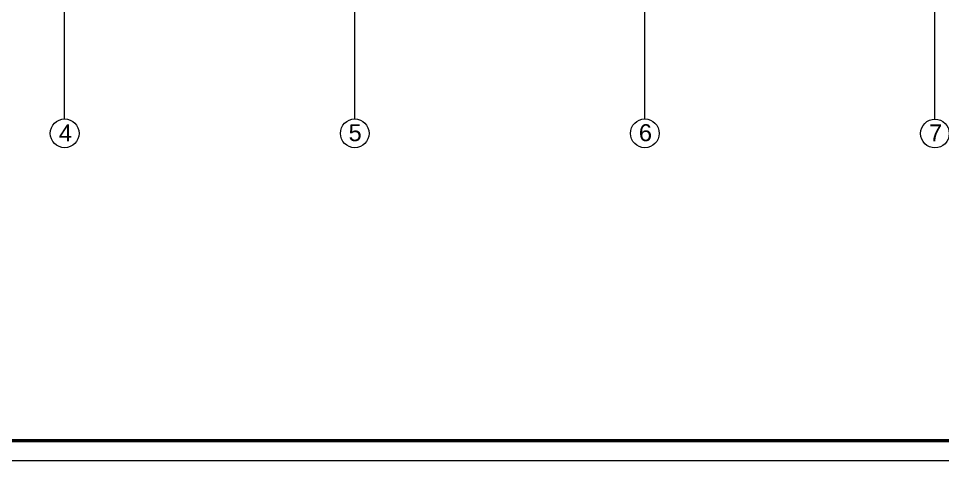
# Model space of a CAD drawing. Header units: millimetres. Extents: x 96542 to 165924, y 3859 to 52864.
# Drawn here: x 121648 to 140760, y 3859 to 12998 of the extents above; entities that cross this region are included whole.
import ezdxf

# ---------------------------------------------------------------- set-up
doc = ezdxf.new("R2010")
doc.units = ezdxf.units.MM
doc.linetypes.add('ACAD_ISO04W100', pattern=[30, 24, -3, 0, -3])
for name, color, linetype, lineweight in [('Оси', 136, 'ACAD_ISO04W100', 9), ('Рамка', 7, 'Continuous', 50), ('Тонкие', 8, 'Continuous', 13)]:
    doc.layers.add(name, color=color, linetype=linetype, lineweight=lineweight)
doc.styles.get("Standard").update_dxf_attribs({"font": 'arial.ttf'})

msp = doc.modelspace()

# ---------------------------------------------------------------- linework, layer by layer
at = {"layer": 'Оси', "ltscale": 0.3}
for p, q in [((128603.215, 10920.427), (128603.215, 24710.406)), ((122603.215, 10920.427), (122603.215, 24020.427)), ((134603.215, 10920.427), (134603.215, 24020.427)), ((140603.214, 10920.427), (140603.214, 24020.427))]:
    msp.add_line(p, q, dxfattribs=at)
at = {"layer": 'Оси', "linetype": 'Continuous'}
for p, q in [((122603.215, 10920.484), (122603.215, 11420.488)), ((128603.215, 10920.484), (128603.215, 11420.488)), ((134603.215, 10920.484), (134603.215, 11420.488)), ((140603.214, 10916.249), (140603.214, 11420.488))]:
    msp.add_line(p, q, dxfattribs=at)
for centre in [(122603.215, 10623.403), (128603.215, 10623.403), (134603.215, 10623.403), (140603.214, 10619.225)]:
    msp.add_circle(centre, 296.967, dxfattribs=at)
at = {"layer": 'Рамка', "lineweight": 50}
msp.add_lwpolyline([(98192, 4271.5), (165512, 4271.5), (165512, 52451.5), (98192, 52451.5)], close=True, dxfattribs=at)
at = {"layer": 'Тонкие'}
msp.add_lwpolyline([(96542, 3859), (165924.5, 3859), (165924.5, 52864), (96542, 52864)], close=True, dxfattribs=at)

# ---------------------------------------------------------------- texts
at = {"layer": 'Оси', "char_height": 350, "width": 284.81275, "attachment_point": 1}
for s, insert in [('{\\fArial|b0|i0|c0;4}', (122484.204, 10807.247)), ('{\\fArial|b0|i0|c0;5}', (128475.735, 10811.482)), ('{\\fArial|b0|i0|c0;6}', (134479.971, 10811.482)), ('{\\fArial|b0|i0|c0;7}', (140479.969, 10807.247))]:
    msp.add_mtext(s, dxfattribs=dict(at, insert=insert))

doc.saveas('drawing.dxf')
